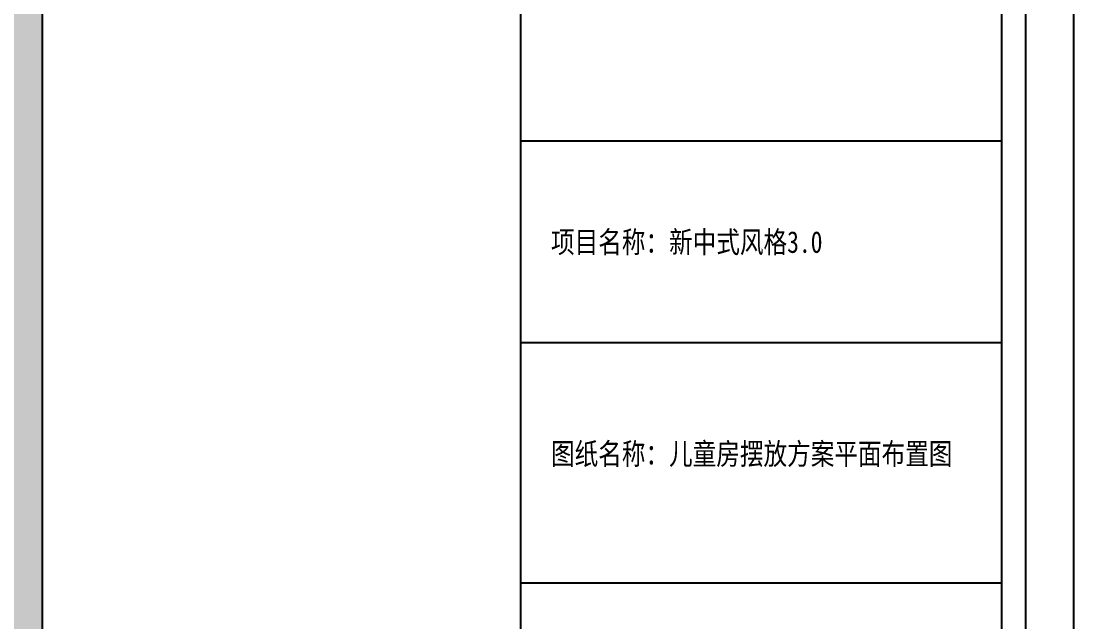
# Model space of a CAD drawing. Extents: x 422240 to 534325, y -8262 to 172635.
# Drawn here: x 458253 to 460788, y 14421 to 15868 of the extents above; entities that cross this region are included whole.
import ezdxf

# ---------------------------------------------------------------- set-up
doc = ezdxf.new("R2010")
doc.units = 0
doc.header["$LTSCALE"] = 1000
doc.header["$MEASUREMENT"] = 0
doc.layers.add('活动家具', color=7, linetype='Continuous')
doc.styles.add('WJ', font='', dxfattribs={"width": 0.8, "height": 135})
doc.styles.get('WJ').set_extended_font_data('FangSong_GB2312')

# ---------------------------------------------------------------- blocks, each defined once
blk = doc.blocks.new('儿童房摆放方案图框')
at = {"color": 251}
blk.add_line((25026.8, 493.2), (25026.8, 17757), dxfattribs=at)
for p, q in [((21375.6, 667.1), (21375.6, 17583.2)), ((24852.9, 667.1), (24852.9, 17583.2)), ((21375.6, 13356), (24852.9, 13356)), ((21375.6, 11897.8), (24852.9, 11897.8)), ((21375.6, 10159.1), (24852.9, 10159.1))]:
    blk.add_line(p, q)
blk.add_lwpolyline([(-25.1, 145.5), (25374.5, 145.5), (25374.5, 18104.8), (-25.1, 18104.8)], close=True)
at = {"char_height": 156.481, "attachment_point": 1, "style": 'WJ'}
for s, insert, width in [('{\\fSimSun|b0|i0|c134|p2;项目名称：新中式风格}3.0', (21593.2, 12701.5), 2579.148), ('{\\fSimSun|b0|i0|c134|p2;图纸名称：儿童房摆放方案平面布置图}', (21593.2, 11169.7), 3037.946)]:
    blk.add_mtext(s, dxfattribs=dict(at, insert=insert, width=width))

msp = doc.modelspace()

# ---------------------------------------------------------------- hatches: boundary and pattern name
at = {"layer": '活动家具'}
h = msp.add_hatch(dxfattribs=at)
h.set_pattern_fill('钢筋混凝土', color=251, scale=10, angle=180)
h.set_pattern_definition([(225, (-70790, -24053), (17.6776695, -17.6776695), []), (230, (-70790, -24053), (-71.726018, 6.2752135), [7.5, -82.5]), (175, (-70790, -24053), (13.875133, -75.219213), [6, -66]), (280.4514, (-70795.98, -24052.48), (-57.850938, -68.943954), [6.374019, -70.114211]), (226.1842, (-70790, -24073), (-106.724105, 16.551901), [11.25, -123.75]), (276.6356, (-70798.89, -24071.62), (-93.46627, -97.411787), [9.561029, -105.1713]), (171.1842, (-70790, -24073), (-93.466195, -97.41186), [9, -99]), (201, (-70800, -24068), (-59.690705, 40.261889), [7.5, -82.5]), (146, (-70800, -24068), (-24.331533, -72.515005), [6, -66]), (251.4514, (-70804.974, -24064.645), (-84.022263, -32.25305), [6.374019, -70.114211]), (217.5, (-70790, -24053), (-1.2159855, -33.2893854), [0, -65.2, 0, -67, 0, -66.25]), (187.5, (-70790, -24053), (-26.3069537, -39.4411712), [0, -38.2, 0, -63.7, 0, -25.25]), (147.5, (-70767.7, -24053), (-53.3822436, 2.2554872), [0, -25, 0, -78, 0, -103.5]), (137.5, (-70757.7, -24053), (-58.318617, -10.0104982), [0, -32.5, 0, -51.8, 0, -73.5])])
h.paths.add_polyline_path([(458303.8, 16697.4), (453903.8, 16697.4), (453903.8, 12227.4), (458303.8, 12227.4)])
h.paths.add_polyline_path([(458203.8, 16577.4), (458203.8, 12327.4), (454003.8, 12327.4), (454003.8, 16577.4)], flags=16)

# ---------------------------------------------------------------- linework, layer by layer
msp.add_lwpolyline([(458303.8, 16697.4), (458303.8, 12227.4), (453903.8, 12227.4), (453903.8, 16697.4)], close=True)

# ---------------------------------------------------------------- block references
at = {"xscale": 0.3330153595476334, "yscale": 0.3330153595476334, "zscale": 0.3330153595476334}
msp.add_blockref('儿童房摆放方案图框', (452338.2, 11131.8), dxfattribs=at)

doc.saveas('drawing.dxf')
